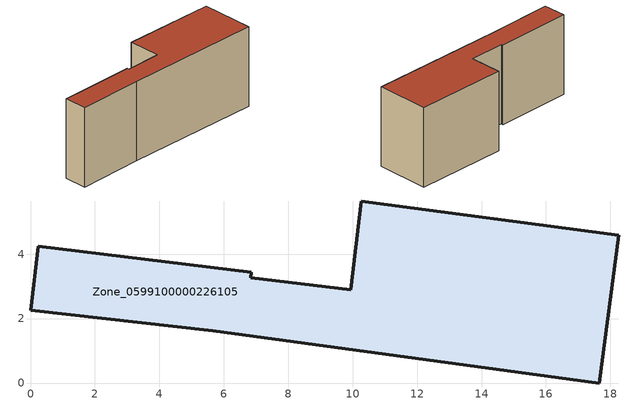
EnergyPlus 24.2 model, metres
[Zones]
Zone_0599100000226105
 floor ground (C_G): 17.66,0 5.65,1.62 0,2.25 0.24,4.25 6.86,3.44 6.83,3.27 9.94,2.89 10.27,5.65 18.27,4.58 z0
 wall outside (C_F): 5.65,1.62 17.66,0 18.27,4.58 10.27,5.65 9.94,2.89 6.83,3.27 6.86,3.44 0.24,4.25 0,2.25 5.65,1.62 z0:6.92
 roof outside (C_R): 0.24,4.25 0,2.25 5.65,1.62 17.66,0 18.27,4.58 10.27,5.65 9.94,2.89 6.83,3.27 6.86,3.44 z6.92
[BUILDING]
Pand.0599100000226105: North Axis=0; Terrain=City; Loads Convergence Tolerance Value=0.04; Temperature Convergence Tolerance Value=0.4; Solar Distribution=FullExterior; Maximum Number of Warmup Days=25; Minimum Number of Warmup Days=1
[Site:Location]
Rotterdam.The.Hague.AP_ZH_NLD Design_Conditions: Latitude=51.96; Longitude=4.45; Time Zone=1; Elevation=-4.5
[SITE:GROUNDTEMPERATURE:BUILDINGSURFACE]
18, 18, 18, 18, 18, 18, 18, 18, 18, 18, 18, 18
[MATERIAL] Thermal Absorptance=0.9; Solar Absorptance=0.7; Visible Absorptance=0.7
Name | Roughness | Thickness | Conductivity | Density | Specific Heat
G.TI.1946 | MediumSmooth | 0.15 | 1 | 540 | 1210
F.TI.1946 | Rough | 0.3 | 0.857143 | 1920 | 840
R.TI.1946 | MediumRough | 0.2 | 0.1 | 1500 | 1000
[CONSTRUCTION]
C_G: G.TI.1946
C_F: F.TI.1946
C_R: R.TI.1946
[ZONE]
Zone_0599100000226105: Type=1; Multiplier=1; Ceiling Height=Autocalculate; Volume=Autocalculate; Floor Area=autocalculate; Part of Total Floor Area=Yes
[ZONEINFILTRATION:DESIGNFLOWRATE]
Infil_Zone_0599100000226105: Zone or ZoneList or Space or SpaceList=Zone_0599100000226105; Schedule=AlwaysOn; Design Flow Rate Calculation Method=Flow/Area; Flow Rate per Floor Area=0.003; Constant Term Coefficient=1; Temperature Term Coefficient=0; Velocity Term Coefficient=0; Velocity Squared Term Coefficient=0
[HVACTEMPLATE:ZONE:IDEALLOADSAIRSYSTEM]
Zone_0599100000226105: Maximum Heating Supply Air Temperature=50; Minimum Cooling Supply Air Temperature=13; Maximum Heating Supply Air Humidity Ratio=0.0156; Minimum Cooling Supply Air Humidity Ratio=0.0077; Heating Limit=NoLimit; Cooling Limit=NoLimit; Dehumidification Control Type=ConstantSensibleHeatRatio; Cooling Sensible Heat Ratio=0.7; Dehumidification Setpoint=60; Humidification Control Type=None; Humidification Setpoint=30; Outdoor Air Method=None; Outdoor Air Flow Rate per Person=0.00944; Outdoor Air Flow Rate per Zone Floor Area=0; Outdoor Air Flow Rate per Zone=0; Demand Controlled Ventilation Type=None; Outdoor Air Economizer Type=NoEconomizer; Heat Recovery Type=None; Sensible Heat Recovery Effectiveness=0.7; Latent Heat Recovery Effectiveness=0.65
[ZONECONTROL:THERMOSTAT]
ThermostatControl_Zone_0599100000226105: Zone or ZoneList=Zone_0599100000226105; Control Type Schedule=DualSetpointControlType; Control 1=Thermostat_Zone_0599100000226105; Temperature Difference Between Cutout And Setpoint=0
[THERMOSTATSETPOINT:DUALSETPOINT]
Thermostat_Zone_0599100000226105: Heating Setpoint Temperature Schedule=HeatingSetpoint_Zone_0599100000226105; Cooling Setpoint Temperature Schedule=CoolingSetpoint_Zone_0599100000226105
[SCHEDULE:COMPACT]
HeatingSetpoint_Zone_0599100000226105: Through: 12/31, For: AllDays, Until: 24:00, 21
CoolingSetpoint_Zone_0599100000226105: Through: 12/31, For: AllDays, Until: 24:00, 24
DualSetpointControlType: Through: 12/31, For: AllDays, Until: 24:00, 4
AlwaysOn: Through: 12/31, For: AllDays, Until: 24:00, 1
